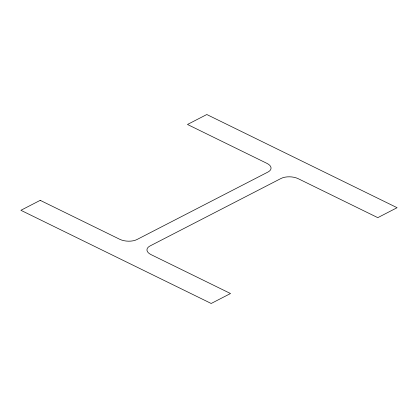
<?xml version="1.0" encoding="UTF-8"?>
<svg xmlns="http://www.w3.org/2000/svg" width="418" height="418" viewBox="0 0 418 418"><rect width="100%" height="100%" fill="white"/><g stroke="black" fill="none" stroke-linecap="round" stroke-linejoin="round"><path stroke-width="0.63" d="M40.212 200.347L20.9 210.296L211.2 303.478L230.517 293.53L150.992 254.593A12.221 6.092 3.1 0 1 150.072 245.941L281.027 178.47A12.221 6.092 3.1 0 1 298.264 178.716L377.788 217.653L397.1 207.704L206.8 114.522L187.483 124.47L267.008 163.407A12.221 6.092 3.1 0 1 267.928 172.059L136.973 239.53A12.221 6.092 3.1 0 1 119.736 239.284L40.212 200.347"/></g></svg>
